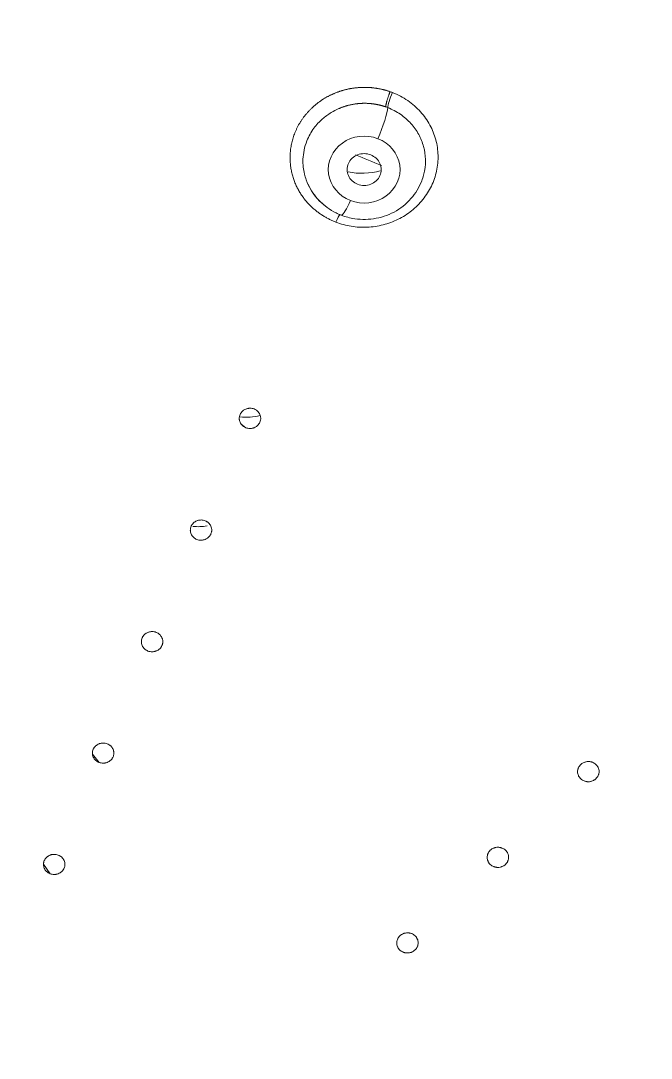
# Model space of a CAD drawing. Extents: x 1168 to 2296, y 0 to 827.
# Drawn here: x 1703.17 to 1717.96, y 549.85 to 574.19 of the extents above; entities that cross this region are included whole.
import ezdxf

# ---------------------------------------------------------------- set-up
doc = ezdxf.new("R2010")
doc.units = 0
doc.header["$LTSCALE"] = 10
doc.header["$MEASUREMENT"] = 0
doc.layers.add('1', color=7, linetype='CONTINUOUS')

msp = doc.modelspace()

# ---------------------------------------------------------------- linework, layer by layer
at = {"layer": '1', "color": 7, "linetype": 'Continuous', "lineweight": 18}
for p, q in [((1708.345, 564.731), (1708.453, 564.645)), ((1704.857, 556.988), (1705.008, 556.793)), ((1703.709, 554.404), (1703.86, 554.182))]:
    msp.add_line(p, q, dxfattribs=at)
for centre, major_axis, ratio, start_param, end_param in [((1696.685, 538.042), (57.67, 0), 0.93358, 5.498085, 8.635877), ((1696.685, 538.026), (57.518, 0), 0.93358, 5.498085, 10.209879), ((1711.893, 572.412), (-0.108, -0.28), 0.137141, 4.413566, 5.924995), ((1711.227, 570.913), (1.44, 0), 0.93358, 1.178097, 1.2113), ((1696.685, 540.449), (-35.776, 0), 0.93358, 4.281446, 4.299968), ((1710.566, 569.371), (0.108, 0.28), 0.137141, 0.262168, 1.268308)]:
    msp.add_ellipse(centre, major_axis=major_axis, ratio=ratio, start_param=start_param, end_param=end_param, dxfattribs=at)
at = {"layer": '1', "color": 7, "linetype": 'Continuous', "lineweight": 13}
for centre, major_axis, ratio, start_param, end_param in [((1696.685, 537.844), (57.048, 0), 0.93358, 5.498085, 10.209879), ((1696.685, 537.824), (56.129, 0), 0.93358, 5.397226, 10.310738), ((1696.685, 537.907), (55.427, 0), 0.93358, 5.397283, 10.31068), ((1696.685, 538.436), (-51, 0), 0.93358, 1.799723, 4.712389), ((1711.549, 571.641), (0.216, 0.56), 0.137141, 4.371583, 5.924959), ((1711.227, 570.701), (0.841, 0), 0.93358, 1.178097, 4.31969), ((1711.227, 570.701), (0.841, 0), 0.93358, 4.31969, 7.461283), ((1710.905, 570.191), (-0.216, -0.56), 0.137141, 0.104753, 1.22999)]:
    msp.add_ellipse(centre, major_axis=major_axis, ratio=ratio, start_param=start_param, end_param=end_param, dxfattribs=at)
at = {"layer": '1', "color": 7, "linetype": 'Continuous', "lineweight": 18}
for points, knots in [([(1755.422, 553.477), (1755.408, 553.561), (1755.286, 554.253), (1755.003, 555.709), (1754.47, 557.983), (1753.715, 560.637), (1752.727, 563.495), (1751.531, 566.391), (1749.707, 570.162), (1747.007, 574.69), (1743.786, 578.911), (1740.919, 582.068), (1738.642, 584.309), (1736.346, 586.331), (1734.178, 588.053), (1732.285, 589.427), (1730.721, 590.48), (1729.512, 591.245), (1728.564, 591.818), (1727.641, 592.357), (1726.496, 592.997), (1724.99, 593.791), (1722.671, 594.922), (1719.494, 596.282), (1715.415, 597.715), (1710.884, 598.946), (1705.91, 599.889), (1701.243, 600.381), (1697.006, 600.525), (1693.293, 600.438), (1689.526, 600.124), (1685.521, 599.546), (1681.536, 598.703), (1677.757, 597.633), (1674.712, 596.575), (1672.323, 595.618), (1670.513, 594.818), (1669.043, 594.117), (1667.739, 593.457), (1666.431, 592.755), (1664.964, 591.92), (1663.151, 590.814), (1660.916, 589.325), (1658.264, 587.355), (1655.341, 584.896), (1652.23, 581.883), (1649.121, 578.343), (1646.258, 574.444), (1643.809, 570.417), (1641.818, 566.422), (1640.247, 562.506), (1639.056, 558.71), (1638.29, 555.519), (1637.965, 553.593), (1637.864, 552.894)], [0, 0, 0, 0, 0.001588, 0.013126, 0.027789, 0.04558, 0.065218, 0.084873, 0.104532, 0.143846, 0.183174, 0.202849, 0.222528, 0.241892, 0.258858, 0.273049, 0.284465, 0.293107, 0.298976, 0.304539, 0.312444, 0.322691, 0.335281, 0.358941, 0.384767, 0.412706, 0.442761, 0.474929, 0.496111, 0.51812, 0.540956, 0.563325, 0.590147, 0.613541, 0.633505, 0.647888, 0.659751, 0.669092, 0.677224, 0.686109, 0.695892, 0.707751, 0.724579, 0.744632, 0.76791, 0.794412, 0.824139, 0.854874, 0.884154, 0.911977, 0.938344, 0.963257, 0.986713, 1, 1, 1, 1]), ([(1637.796, 552.575), (1638.053, 554.279), (1638.756, 557.76), (1640.08, 562.037), (1641.095, 564.594), (1641.816, 566.282), (1642.199, 567.117), (1644.224, 571.249), (1646.684, 575.194), (1649.629, 578.813), (1650.844, 580.232), (1651.471, 580.928), (1653.404, 582.971), (1656.126, 585.576), (1659.852, 588.507), (1662.218, 590.106), (1663.822, 591.135), (1664.638, 591.63), (1668.781, 594.015), (1673.175, 596.018), (1677.777, 597.499), (1679.632, 598.049), (1680.567, 598.302), (1683.39, 598.998), (1687.204, 599.752), (1692.046, 600.255), (1694.965, 600.357), (1696.911, 600.38), (1697.885, 600.369), (1702.748, 600.202), (1707.594, 599.588), (1712.301, 598.432), (1714.171, 597.926), (1715.099, 597.652), (1717.86, 596.765), (1721.479, 595.414), (1725.805, 593.32), (1728.292, 591.89), (1729.924, 590.9), (1730.726, 590.386), (1734.67, 587.724), (1738.333, 584.7), (1741.559, 581.296), (1742.812, 579.906), (1743.421, 579.196), (1745.188, 577.026), (1747.393, 574.025), (1749.743, 570.04), (1750.96, 567.561), (1751.726, 565.891), (1752.088, 565.047), (1753.782, 560.788), (1754.879, 556.898), (1755.518, 552.941), (1755.573, 552.576)], [0, 0, 0, 0, 0.032488, 0.066794, 0.083947, 0.083947, 0.1011, 0.1011, 0.169711, 0.186864, 0.186864, 0.204017, 0.204017, 0.238323, 0.272629, 0.289782, 0.289782, 0.306935, 0.306935, 0.375547, 0.3927, 0.3927, 0.409853, 0.409853, 0.444159, 0.478464, 0.495617, 0.495617, 0.51277, 0.51277, 0.581382, 0.598535, 0.598535, 0.615688, 0.615688, 0.649994, 0.6843, 0.701453, 0.701453, 0.718606, 0.718606, 0.787218, 0.804371, 0.804371, 0.821524, 0.821524, 0.855829, 0.890135, 0.907288, 0.907288, 0.924441, 0.924441, 0.993053, 1, 1, 1, 1]), ([(1712.65, 570.701), (1712.646, 570.679), (1712.634, 570.612), (1712.616, 570.546), (1712.602, 570.503)], [0, 0, 0, 0, 0.334901, 1, 1, 1, 1]), ([(1709.907, 570.365), (1709.976, 570.215), (1710.152, 569.953), (1710.458, 569.731), (1710.647, 569.648), (1710.689, 569.632)], [0, 0, 0, 0, 0.436099, 0.879853, 1, 1, 1, 1]), ([(1710.689, 569.632), (1710.793, 569.592), (1711.058, 569.522), (1711.516, 569.53), (1711.998, 569.711), (1712.389, 570.048), (1712.544, 570.337), (1712.599, 570.499)], [0, 0, 0, 0, 0.139259, 0.35332, 0.569901, 0.787303, 1, 1, 1, 1]), ([(1708.453, 564.645), (1708.437, 564.651), (1708.423, 564.658), (1708.402, 564.671), (1708.396, 564.676), (1708.383, 564.686), (1708.377, 564.691), (1708.359, 564.707), (1708.349, 564.719), (1708.33, 564.745), (1708.322, 564.759), (1708.31, 564.787), (1708.305, 564.802), (1708.3, 564.825), (1708.299, 564.833), (1708.298, 564.848), (1708.297, 564.864), (1708.297, 564.879), (1708.299, 564.895), (1708.3, 564.903), (1708.305, 564.926), (1708.31, 564.941), (1708.319, 564.962), (1708.322, 564.969), (1708.33, 564.983), (1708.335, 564.99), (1708.348, 565.009), (1708.359, 565.021), (1708.376, 565.038), (1708.383, 565.043), (1708.395, 565.053), (1708.402, 565.058), (1708.422, 565.071), (1708.437, 565.078), (1708.46, 565.087), (1708.468, 565.09), (1708.483, 565.094), (1708.499, 565.098), (1708.515, 565.1), (1708.532, 565.102), (1708.54, 565.102), (1708.565, 565.102), (1708.581, 565.101), (1708.614, 565.095), (1708.63, 565.091), (1708.645, 565.085)], [0, 0, 0, 0, 0.0625, 0.0625, 0.09375, 0.09375, 0.125, 0.125, 0.1875, 0.1875, 0.25, 0.25, 0.3125, 0.3125, 0.34375, 0.34375, 0.375, 0.40625, 0.40625, 0.4375, 0.4375, 0.5, 0.5, 0.53125, 0.53125, 0.5625, 0.5625, 0.625, 0.625, 0.65625, 0.65625, 0.6875, 0.6875, 0.75, 0.75, 0.78125, 0.78125, 0.8125, 0.84375, 0.84375, 0.875, 0.875, 0.9375, 0.9375, 1, 1, 1, 1]), ([(1708.645, 565.085), (1708.66, 565.079), (1708.675, 565.072), (1708.695, 565.059), (1708.702, 565.054), (1708.715, 565.044), (1708.721, 565.039), (1708.738, 565.023), (1708.749, 565.011), (1708.767, 564.985), (1708.775, 564.971), (1708.788, 564.943), (1708.792, 564.928), (1708.797, 564.905), (1708.798, 564.897), (1708.8, 564.882), (1708.801, 564.866), (1708.8, 564.851), (1708.799, 564.835), (1708.797, 564.827), (1708.793, 564.804), (1708.788, 564.79), (1708.779, 564.768), (1708.775, 564.761), (1708.767, 564.747), (1708.763, 564.741), (1708.749, 564.721), (1708.739, 564.709), (1708.721, 564.693), (1708.715, 564.687), (1708.702, 564.677), (1708.696, 564.673), (1708.675, 564.659), (1708.661, 564.652), (1708.638, 564.643), (1708.63, 564.64), (1708.614, 564.636), (1708.598, 564.632), (1708.582, 564.63), (1708.566, 564.628), (1708.557, 564.628), (1708.533, 564.628), (1708.516, 564.629), (1708.484, 564.635), (1708.468, 564.639), (1708.453, 564.645)], [0, 0, 0, 0, 0.0625, 0.0625, 0.09375, 0.09375, 0.125, 0.125, 0.1875, 0.1875, 0.25, 0.25, 0.3125, 0.3125, 0.34375, 0.34375, 0.375, 0.40625, 0.40625, 0.4375, 0.4375, 0.5, 0.5, 0.53125, 0.53125, 0.5625, 0.5625, 0.625, 0.625, 0.65625, 0.65625, 0.6875, 0.6875, 0.75, 0.75, 0.78125, 0.78125, 0.8125, 0.84375, 0.84375, 0.875, 0.875, 0.9375, 0.9375, 1, 1, 1, 1]), ([(1707.304, 562.024), (1707.289, 562.03), (1707.275, 562.038), (1707.254, 562.051), (1707.248, 562.055), (1707.235, 562.065), (1707.229, 562.07), (1707.211, 562.087), (1707.201, 562.099), (1707.182, 562.124), (1707.174, 562.138), (1707.162, 562.166), (1707.157, 562.181), (1707.152, 562.204), (1707.151, 562.212), (1707.15, 562.227), (1707.149, 562.243), (1707.15, 562.258), (1707.151, 562.274), (1707.152, 562.282), (1707.157, 562.305), (1707.162, 562.319), (1707.171, 562.341), (1707.175, 562.348), (1707.182, 562.362), (1707.187, 562.368), (1707.201, 562.388), (1707.211, 562.4), (1707.228, 562.416), (1707.235, 562.421), (1707.247, 562.431), (1707.254, 562.436), (1707.274, 562.449), (1707.289, 562.457), (1707.312, 562.466), (1707.32, 562.468), (1707.335, 562.473), (1707.351, 562.477), (1707.367, 562.479), (1707.384, 562.48), (1707.392, 562.481), (1707.417, 562.481), (1707.433, 562.479), (1707.466, 562.474), (1707.482, 562.469), (1707.497, 562.463)], [0, 0, 0, 0, 0.0625, 0.0625, 0.09375, 0.09375, 0.125, 0.125, 0.1875, 0.1875, 0.25, 0.25, 0.3125, 0.3125, 0.34375, 0.34375, 0.375, 0.40625, 0.40625, 0.4375, 0.4375, 0.5, 0.5, 0.53125, 0.53125, 0.5625, 0.5625, 0.625, 0.625, 0.65625, 0.65625, 0.6875, 0.6875, 0.75, 0.75, 0.78125, 0.78125, 0.8125, 0.84375, 0.84375, 0.875, 0.875, 0.9375, 0.9375, 1, 1, 1, 1]), ([(1707.497, 562.463), (1707.512, 562.457), (1707.527, 562.45), (1707.547, 562.437), (1707.554, 562.433), (1707.566, 562.423), (1707.573, 562.418), (1707.59, 562.401), (1707.6, 562.389), (1707.619, 562.364), (1707.627, 562.35), (1707.639, 562.321), (1707.644, 562.307), (1707.649, 562.284), (1707.65, 562.276), (1707.652, 562.26), (1707.652, 562.245), (1707.652, 562.229), (1707.65, 562.214), (1707.649, 562.206), (1707.644, 562.183), (1707.64, 562.168), (1707.63, 562.147), (1707.627, 562.14), (1707.619, 562.126), (1707.615, 562.119), (1707.601, 562.1), (1707.59, 562.088), (1707.573, 562.072), (1707.567, 562.066), (1707.554, 562.056), (1707.547, 562.052), (1707.527, 562.039), (1707.513, 562.031), (1707.49, 562.022), (1707.482, 562.019), (1707.466, 562.015), (1707.45, 562.011), (1707.434, 562.009), (1707.418, 562.007), (1707.409, 562.007), (1707.384, 562.007), (1707.368, 562.008), (1707.336, 562.014), (1707.32, 562.018), (1707.304, 562.024)], [0, 0, 0, 0, 0.0625, 0.0625, 0.09375, 0.09375, 0.125, 0.125, 0.1875, 0.1875, 0.25, 0.25, 0.3125, 0.3125, 0.34375, 0.34375, 0.375, 0.40625, 0.40625, 0.4375, 0.4375, 0.5, 0.5, 0.53125, 0.53125, 0.5625, 0.5625, 0.625, 0.625, 0.65625, 0.65625, 0.6875, 0.6875, 0.75, 0.75, 0.78125, 0.78125, 0.8125, 0.84375, 0.84375, 0.875, 0.875, 0.9375, 0.9375, 1, 1, 1, 1]), ([(1706.156, 559.407), (1706.141, 559.413), (1706.127, 559.42), (1706.106, 559.433), (1706.1, 559.438), (1706.087, 559.448), (1706.081, 559.453), (1706.063, 559.469), (1706.053, 559.481), (1706.035, 559.507), (1706.027, 559.52), (1706.014, 559.549), (1706.009, 559.564), (1706.005, 559.587), (1706.003, 559.594), (1706.002, 559.61), (1706.001, 559.625), (1706.002, 559.641), (1706.003, 559.656), (1706.004, 559.664), (1706.009, 559.687), (1706.014, 559.702), (1706.023, 559.723), (1706.027, 559.73), (1706.035, 559.744), (1706.039, 559.75), (1706.053, 559.77), (1706.063, 559.782), (1706.081, 559.798), (1706.087, 559.803), (1706.099, 559.813), (1706.106, 559.818), (1706.126, 559.831), (1706.141, 559.838), (1706.164, 559.848), (1706.171, 559.85), (1706.187, 559.855), (1706.203, 559.858), (1706.219, 559.861), (1706.236, 559.862), (1706.244, 559.863), (1706.269, 559.863), (1706.285, 559.861), (1706.317, 559.856), (1706.333, 559.851), (1706.349, 559.845)], [0, 0, 0, 0, 0.0625, 0.0625, 0.09375, 0.09375, 0.125, 0.125, 0.1875, 0.1875, 0.25, 0.25, 0.3125, 0.3125, 0.34375, 0.34375, 0.375, 0.40625, 0.40625, 0.4375, 0.4375, 0.5, 0.5, 0.53125, 0.53125, 0.5625, 0.5625, 0.625, 0.625, 0.65625, 0.65625, 0.6875, 0.6875, 0.75, 0.75, 0.78125, 0.78125, 0.8125, 0.84375, 0.84375, 0.875, 0.875, 0.9375, 0.9375, 1, 1, 1, 1]), ([(1706.349, 559.845), (1706.364, 559.839), (1706.378, 559.832), (1706.399, 559.819), (1706.405, 559.814), (1706.418, 559.805), (1706.424, 559.799), (1706.442, 559.783), (1706.452, 559.771), (1706.471, 559.746), (1706.479, 559.732), (1706.491, 559.703), (1706.496, 559.689), (1706.501, 559.666), (1706.502, 559.658), (1706.503, 559.642), (1706.504, 559.627), (1706.503, 559.612), (1706.502, 559.596), (1706.501, 559.588), (1706.496, 559.565), (1706.491, 559.551), (1706.482, 559.529), (1706.478, 559.522), (1706.471, 559.509), (1706.466, 559.502), (1706.453, 559.483), (1706.442, 559.471), (1706.425, 559.454), (1706.418, 559.449), (1706.406, 559.439), (1706.399, 559.434), (1706.379, 559.421), (1706.364, 559.414), (1706.341, 559.405), (1706.334, 559.402), (1706.318, 559.398), (1706.302, 559.394), (1706.286, 559.392), (1706.269, 559.39), (1706.261, 559.39), (1706.236, 559.389), (1706.22, 559.391), (1706.188, 559.397), (1706.172, 559.401), (1706.156, 559.407)], [0, 0, 0, 0, 0.0625, 0.0625, 0.09375, 0.09375, 0.125, 0.125, 0.1875, 0.1875, 0.25, 0.25, 0.3125, 0.3125, 0.34375, 0.34375, 0.375, 0.40625, 0.40625, 0.4375, 0.4375, 0.5, 0.5, 0.53125, 0.53125, 0.5625, 0.5625, 0.625, 0.625, 0.65625, 0.65625, 0.6875, 0.6875, 0.75, 0.75, 0.78125, 0.78125, 0.8125, 0.84375, 0.84375, 0.875, 0.875, 0.9375, 0.9375, 1, 1, 1, 1]), ([(1705.008, 556.793), (1704.993, 556.799), (1704.979, 556.806), (1704.958, 556.819), (1704.952, 556.824), (1704.939, 556.834), (1704.933, 556.839), (1704.915, 556.855), (1704.905, 556.867), (1704.887, 556.893), (1704.879, 556.906), (1704.866, 556.935), (1704.861, 556.95), (1704.857, 556.972), (1704.855, 556.98), (1704.854, 556.995), (1704.853, 557.011), (1704.854, 557.026), (1704.855, 557.042), (1704.857, 557.049), (1704.861, 557.072), (1704.866, 557.087), (1704.875, 557.108), (1704.879, 557.115), (1704.887, 557.129), (1704.891, 557.136), (1704.905, 557.155), (1704.915, 557.167), (1704.933, 557.184), (1704.939, 557.189), (1704.951, 557.199), (1704.958, 557.203), (1704.978, 557.216), (1704.993, 557.224), (1705.016, 557.233), (1705.023, 557.235), (1705.039, 557.24), (1705.055, 557.244), (1705.071, 557.246), (1705.088, 557.247), (1705.096, 557.248), (1705.121, 557.248), (1705.137, 557.247), (1705.169, 557.241), (1705.185, 557.236), (1705.201, 557.23)], [0, 0, 0, 0, 0.0625, 0.0625, 0.09375, 0.09375, 0.125, 0.125, 0.1875, 0.1875, 0.25, 0.25, 0.3125, 0.3125, 0.34375, 0.34375, 0.375, 0.40625, 0.40625, 0.4375, 0.4375, 0.5, 0.5, 0.53125, 0.53125, 0.5625, 0.5625, 0.625, 0.625, 0.65625, 0.65625, 0.6875, 0.6875, 0.75, 0.75, 0.78125, 0.78125, 0.8125, 0.84375, 0.84375, 0.875, 0.875, 0.9375, 0.9375, 1, 1, 1, 1]), ([(1705.201, 557.23), (1705.216, 557.225), (1705.23, 557.217), (1705.251, 557.204), (1705.257, 557.2), (1705.27, 557.19), (1705.276, 557.185), (1705.294, 557.168), (1705.304, 557.156), (1705.322, 557.131), (1705.33, 557.117), (1705.343, 557.089), (1705.348, 557.074), (1705.352, 557.051), (1705.354, 557.043), (1705.355, 557.028), (1705.356, 557.013), (1705.355, 556.997), (1705.354, 556.982), (1705.352, 556.974), (1705.348, 556.951), (1705.343, 556.936), (1705.334, 556.915), (1705.33, 556.908), (1705.322, 556.894), (1705.318, 556.888), (1705.304, 556.868), (1705.294, 556.856), (1705.276, 556.84), (1705.27, 556.835), (1705.258, 556.825), (1705.251, 556.82), (1705.231, 556.807), (1705.216, 556.8), (1705.193, 556.791), (1705.185, 556.788), (1705.17, 556.784), (1705.154, 556.78), (1705.138, 556.778), (1705.121, 556.776), (1705.113, 556.776), (1705.088, 556.776), (1705.072, 556.777), (1705.04, 556.783), (1705.024, 556.787), (1705.008, 556.793)], [0, 0, 0, 0, 0.0625, 0.0625, 0.09375, 0.09375, 0.125, 0.125, 0.1875, 0.1875, 0.25, 0.25, 0.3125, 0.3125, 0.34375, 0.34375, 0.375, 0.40625, 0.40625, 0.4375, 0.4375, 0.5, 0.5, 0.53125, 0.53125, 0.5625, 0.5625, 0.625, 0.625, 0.65625, 0.65625, 0.6875, 0.6875, 0.75, 0.75, 0.78125, 0.78125, 0.8125, 0.84375, 0.84375, 0.875, 0.875, 0.9375, 0.9375, 1, 1, 1, 1]), ([(1716.307, 556.408), (1716.295, 556.419), (1716.285, 556.431), (1716.272, 556.451), (1716.267, 556.457), (1716.26, 556.471), (1716.256, 556.478), (1716.247, 556.499), (1716.242, 556.514), (1716.235, 556.544), (1716.233, 556.56), (1716.233, 556.591), (1716.235, 556.606), (1716.24, 556.629), (1716.242, 556.637), (1716.247, 556.651), (1716.252, 556.666), (1716.259, 556.68), (1716.267, 556.694), (1716.271, 556.701), (1716.285, 556.72), (1716.295, 556.732), (1716.313, 556.749), (1716.319, 556.754), (1716.331, 556.764), (1716.338, 556.768), (1716.359, 556.781), (1716.373, 556.789), (1716.396, 556.798), (1716.404, 556.801), (1716.42, 556.805), (1716.428, 556.807), (1716.452, 556.812), (1716.468, 556.814), (1716.493, 556.814), (1716.501, 556.814), (1716.518, 556.812), (1716.534, 556.81), (1716.55, 556.806), (1716.565, 556.802), (1716.573, 556.799), (1716.596, 556.79), (1716.611, 556.783), (1716.638, 556.766), (1716.651, 556.757), (1716.663, 556.746)], [0, 0, 0, 0, 0.0625, 0.0625, 0.09375, 0.09375, 0.125, 0.125, 0.1875, 0.1875, 0.25, 0.25, 0.3125, 0.3125, 0.34375, 0.34375, 0.375, 0.40625, 0.40625, 0.4375, 0.4375, 0.5, 0.5, 0.53125, 0.53125, 0.5625, 0.5625, 0.625, 0.625, 0.65625, 0.65625, 0.6875, 0.6875, 0.75, 0.75, 0.78125, 0.78125, 0.8125, 0.84375, 0.84375, 0.875, 0.875, 0.9375, 0.9375, 1, 1, 1, 1]), ([(1716.663, 556.746), (1716.674, 556.735), (1716.685, 556.723), (1716.698, 556.704), (1716.703, 556.697), (1716.71, 556.683), (1716.714, 556.676), (1716.723, 556.655), (1716.728, 556.64), (1716.735, 556.61), (1716.737, 556.594), (1716.737, 556.563), (1716.735, 556.548), (1716.73, 556.525), (1716.728, 556.518), (1716.723, 556.503), (1716.718, 556.488), (1716.711, 556.474), (1716.703, 556.46), (1716.699, 556.454), (1716.685, 556.434), (1716.675, 556.422), (1716.657, 556.406), (1716.651, 556.4), (1716.639, 556.39), (1716.632, 556.386), (1716.611, 556.373), (1716.597, 556.365), (1716.574, 556.356), (1716.566, 556.354), (1716.55, 556.349), (1716.542, 556.347), (1716.518, 556.342), (1716.502, 556.34), (1716.477, 556.34), (1716.469, 556.341), (1716.452, 556.342), (1716.436, 556.344), (1716.42, 556.348), (1716.405, 556.352), (1716.397, 556.355), (1716.374, 556.364), (1716.359, 556.371), (1716.332, 556.388), (1716.319, 556.398), (1716.307, 556.408)], [0, 0, 0, 0, 0.0625, 0.0625, 0.09375, 0.09375, 0.125, 0.125, 0.1875, 0.1875, 0.25, 0.25, 0.3125, 0.3125, 0.34375, 0.34375, 0.375, 0.40625, 0.40625, 0.4375, 0.4375, 0.5, 0.5, 0.53125, 0.53125, 0.5625, 0.5625, 0.625, 0.625, 0.65625, 0.65625, 0.6875, 0.6875, 0.75, 0.75, 0.78125, 0.78125, 0.8125, 0.84375, 0.84375, 0.875, 0.875, 0.9375, 0.9375, 1, 1, 1, 1]), ([(1714.186, 554.398), (1714.174, 554.409), (1714.164, 554.421), (1714.15, 554.44), (1714.146, 554.447), (1714.138, 554.46), (1714.135, 554.468), (1714.125, 554.489), (1714.12, 554.504), (1714.114, 554.534), (1714.112, 554.549), (1714.112, 554.58), (1714.114, 554.596), (1714.119, 554.618), (1714.121, 554.626), (1714.126, 554.641), (1714.131, 554.655), (1714.138, 554.669), (1714.146, 554.683), (1714.15, 554.69), (1714.164, 554.709), (1714.174, 554.721), (1714.191, 554.738), (1714.197, 554.743), (1714.21, 554.753), (1714.217, 554.758), (1714.237, 554.771), (1714.252, 554.778), (1714.275, 554.787), (1714.283, 554.79), (1714.298, 554.794), (1714.306, 554.796), (1714.33, 554.801), (1714.347, 554.803), (1714.371, 554.803), (1714.38, 554.803), (1714.396, 554.801), (1714.412, 554.799), (1714.428, 554.795), (1714.444, 554.791), (1714.452, 554.788), (1714.475, 554.779), (1714.489, 554.772), (1714.517, 554.755), (1714.529, 554.746), (1714.541, 554.735)], [0, 0, 0, 0, 0.0625, 0.0625, 0.09375, 0.09375, 0.125, 0.125, 0.1875, 0.1875, 0.25, 0.25, 0.3125, 0.3125, 0.34375, 0.34375, 0.375, 0.40625, 0.40625, 0.4375, 0.4375, 0.5, 0.5, 0.53125, 0.53125, 0.5625, 0.5625, 0.625, 0.625, 0.65625, 0.65625, 0.6875, 0.6875, 0.75, 0.75, 0.78125, 0.78125, 0.8125, 0.84375, 0.84375, 0.875, 0.875, 0.9375, 0.9375, 1, 1, 1, 1]), ([(1714.541, 554.735), (1714.553, 554.724), (1714.563, 554.712), (1714.577, 554.693), (1714.581, 554.686), (1714.589, 554.672), (1714.592, 554.665), (1714.602, 554.644), (1714.607, 554.629), (1714.613, 554.599), (1714.615, 554.583), (1714.615, 554.553), (1714.613, 554.537), (1714.608, 554.515), (1714.606, 554.507), (1714.602, 554.492), (1714.596, 554.478), (1714.589, 554.464), (1714.581, 554.45), (1714.577, 554.443), (1714.563, 554.424), (1714.553, 554.412), (1714.536, 554.395), (1714.53, 554.39), (1714.517, 554.38), (1714.51, 554.375), (1714.49, 554.362), (1714.475, 554.355), (1714.452, 554.346), (1714.445, 554.343), (1714.429, 554.339), (1714.421, 554.337), (1714.397, 554.332), (1714.38, 554.33), (1714.356, 554.33), (1714.347, 554.33), (1714.331, 554.332), (1714.315, 554.334), (1714.299, 554.338), (1714.283, 554.342), (1714.275, 554.345), (1714.252, 554.354), (1714.238, 554.361), (1714.211, 554.377), (1714.198, 554.387), (1714.186, 554.398)], [0, 0, 0, 0, 0.0625, 0.0625, 0.09375, 0.09375, 0.125, 0.125, 0.1875, 0.1875, 0.25, 0.25, 0.3125, 0.3125, 0.34375, 0.34375, 0.375, 0.40625, 0.40625, 0.4375, 0.4375, 0.5, 0.5, 0.53125, 0.53125, 0.5625, 0.5625, 0.625, 0.625, 0.65625, 0.65625, 0.6875, 0.6875, 0.75, 0.75, 0.78125, 0.78125, 0.8125, 0.84375, 0.84375, 0.875, 0.875, 0.9375, 0.9375, 1, 1, 1, 1]), ([(1703.86, 554.182), (1703.845, 554.188), (1703.831, 554.196), (1703.81, 554.209), (1703.804, 554.213), (1703.791, 554.223), (1703.785, 554.228), (1703.767, 554.245), (1703.757, 554.256), (1703.739, 554.282), (1703.731, 554.296), (1703.718, 554.324), (1703.713, 554.339), (1703.709, 554.362), (1703.708, 554.369), (1703.706, 554.385), (1703.705, 554.4), (1703.706, 554.415), (1703.707, 554.431), (1703.709, 554.438), (1703.713, 554.461), (1703.718, 554.476), (1703.727, 554.497), (1703.731, 554.504), (1703.739, 554.518), (1703.743, 554.525), (1703.757, 554.544), (1703.767, 554.556), (1703.785, 554.572), (1703.791, 554.578), (1703.803, 554.588), (1703.81, 554.592), (1703.83, 554.605), (1703.845, 554.612), (1703.868, 554.622), (1703.875, 554.624), (1703.891, 554.629), (1703.907, 554.632), (1703.923, 554.635), (1703.94, 554.636), (1703.948, 554.637), (1703.973, 554.637), (1703.989, 554.635), (1704.021, 554.629), (1704.037, 554.625), (1704.052, 554.619)], [0, 0, 0, 0, 0.0625, 0.0625, 0.09375, 0.09375, 0.125, 0.125, 0.1875, 0.1875, 0.25, 0.25, 0.3125, 0.3125, 0.34375, 0.34375, 0.375, 0.40625, 0.40625, 0.4375, 0.4375, 0.5, 0.5, 0.53125, 0.53125, 0.5625, 0.5625, 0.625, 0.625, 0.65625, 0.65625, 0.6875, 0.6875, 0.75, 0.75, 0.78125, 0.78125, 0.8125, 0.84375, 0.84375, 0.875, 0.875, 0.9375, 0.9375, 1, 1, 1, 1]), ([(1704.052, 554.619), (1704.068, 554.613), (1704.082, 554.606), (1704.102, 554.593), (1704.109, 554.588), (1704.122, 554.579), (1704.128, 554.573), (1704.145, 554.557), (1704.156, 554.545), (1704.174, 554.52), (1704.182, 554.506), (1704.195, 554.478), (1704.199, 554.463), (1704.204, 554.44), (1704.205, 554.432), (1704.207, 554.417), (1704.208, 554.402), (1704.207, 554.386), (1704.205, 554.371), (1704.204, 554.363), (1704.199, 554.34), (1704.195, 554.325), (1704.185, 554.304), (1704.182, 554.297), (1704.174, 554.284), (1704.17, 554.277), (1704.156, 554.258), (1704.146, 554.246), (1704.128, 554.229), (1704.122, 554.224), (1704.109, 554.214), (1704.103, 554.209), (1704.082, 554.196), (1704.068, 554.189), (1704.045, 554.18), (1704.037, 554.177), (1704.022, 554.173), (1704.006, 554.169), (1703.989, 554.167), (1703.973, 554.165), (1703.965, 554.165), (1703.94, 554.165), (1703.924, 554.166), (1703.892, 554.172), (1703.876, 554.177), (1703.86, 554.182)], [0, 0, 0, 0, 0.0625, 0.0625, 0.09375, 0.09375, 0.125, 0.125, 0.1875, 0.1875, 0.25, 0.25, 0.3125, 0.3125, 0.34375, 0.34375, 0.375, 0.40625, 0.40625, 0.4375, 0.4375, 0.5, 0.5, 0.53125, 0.53125, 0.5625, 0.5625, 0.625, 0.625, 0.65625, 0.65625, 0.6875, 0.6875, 0.75, 0.75, 0.78125, 0.78125, 0.8125, 0.84375, 0.84375, 0.875, 0.875, 0.9375, 0.9375, 1, 1, 1, 1]), ([(1712.065, 552.391), (1712.053, 552.402), (1712.043, 552.414), (1712.029, 552.433), (1712.025, 552.44), (1712.017, 552.454), (1712.013, 552.461), (1712.004, 552.482), (1711.999, 552.497), (1711.993, 552.527), (1711.991, 552.542), (1711.991, 552.573), (1711.993, 552.589), (1711.997, 552.611), (1712, 552.619), (1712.004, 552.634), (1712.01, 552.648), (1712.017, 552.662), (1712.025, 552.676), (1712.029, 552.683), (1712.042, 552.702), (1712.053, 552.714), (1712.07, 552.73), (1712.076, 552.736), (1712.089, 552.746), (1712.096, 552.75), (1712.116, 552.763), (1712.131, 552.77), (1712.153, 552.779), (1712.161, 552.782), (1712.177, 552.787), (1712.185, 552.789), (1712.209, 552.793), (1712.225, 552.795), (1712.25, 552.795), (1712.258, 552.795), (1712.275, 552.794), (1712.291, 552.791), (1712.307, 552.788), (1712.323, 552.783), (1712.33, 552.781), (1712.353, 552.772), (1712.368, 552.765), (1712.395, 552.748), (1712.408, 552.738), (1712.42, 552.727)], [0, 0, 0, 0, 0.0625, 0.0625, 0.09375, 0.09375, 0.125, 0.125, 0.1875, 0.1875, 0.25, 0.25, 0.3125, 0.3125, 0.34375, 0.34375, 0.375, 0.40625, 0.40625, 0.4375, 0.4375, 0.5, 0.5, 0.53125, 0.53125, 0.5625, 0.5625, 0.625, 0.625, 0.65625, 0.65625, 0.6875, 0.6875, 0.75, 0.75, 0.78125, 0.78125, 0.8125, 0.84375, 0.84375, 0.875, 0.875, 0.9375, 0.9375, 1, 1, 1, 1]), ([(1712.42, 552.727), (1712.431, 552.716), (1712.442, 552.704), (1712.455, 552.685), (1712.46, 552.679), (1712.467, 552.665), (1712.471, 552.658), (1712.48, 552.636), (1712.485, 552.622), (1712.492, 552.592), (1712.493, 552.576), (1712.493, 552.545), (1712.492, 552.53), (1712.487, 552.507), (1712.485, 552.5), (1712.48, 552.485), (1712.474, 552.47), (1712.467, 552.456), (1712.46, 552.443), (1712.456, 552.436), (1712.442, 552.416), (1712.432, 552.404), (1712.414, 552.388), (1712.408, 552.383), (1712.395, 552.373), (1712.389, 552.368), (1712.368, 552.355), (1712.354, 552.348), (1712.331, 552.339), (1712.323, 552.336), (1712.307, 552.332), (1712.299, 552.33), (1712.275, 552.325), (1712.259, 552.323), (1712.234, 552.323), (1712.226, 552.324), (1712.21, 552.325), (1712.193, 552.327), (1712.178, 552.331), (1712.162, 552.335), (1712.154, 552.338), (1712.131, 552.347), (1712.117, 552.354), (1712.089, 552.371), (1712.076, 552.38), (1712.065, 552.391)], [0, 0, 0, 0, 0.0625, 0.0625, 0.09375, 0.09375, 0.125, 0.125, 0.1875, 0.1875, 0.25, 0.25, 0.3125, 0.3125, 0.34375, 0.34375, 0.375, 0.40625, 0.40625, 0.4375, 0.4375, 0.5, 0.5, 0.53125, 0.53125, 0.5625, 0.5625, 0.625, 0.625, 0.65625, 0.65625, 0.6875, 0.6875, 0.75, 0.75, 0.78125, 0.78125, 0.8125, 0.84375, 0.84375, 0.875, 0.875, 0.9375, 0.9375, 1, 1, 1, 1])]:
    msp.add_open_spline(points, degree=3, knots=knots, dxfattribs=at)
at = {"layer": '1', "color": 7, "linetype": 'Continuous', "lineweight": 13}
for points, knots in [([(1756.322, 547.55), (1755.574, 551.917), (1752.651, 561.561), (1744.019, 574.98), (1730.699, 586.235), (1714.456, 593.4), (1696.685, 595.859), (1678.914, 593.4), (1662.67, 586.235), (1649.351, 574.98), (1640.537, 561.28), (1637.608, 551.286), (1636.891, 546.585)], [0, 0, 0, 0, 0.082805, 0.186343, 0.289882, 0.39342, 0.496959, 0.600497, 0.704035, 0.807574, 0.911112, 1, 1, 1, 1]), ([(1739.245, 498.734), (1739.257, 498.745), (1739.297, 498.783), (1739.382, 498.862), (1739.514, 498.988), (1739.695, 499.16), (1739.923, 499.379), (1740.198, 499.646), (1740.517, 499.962), (1740.882, 500.327), (1741.289, 500.744), (1741.738, 501.212), (1742.226, 501.734), (1742.752, 502.311), (1743.313, 502.945), (1743.907, 503.637), (1744.531, 504.389), (1745.182, 505.203), (1745.856, 506.081), (1746.552, 507.024), (1747.264, 508.035), (1747.988, 509.115), (1748.721, 510.266), (1749.458, 511.489), (1750.192, 512.787), (1750.92, 514.161), (1751.635, 515.611), (1752.333, 517.14), (1753.005, 518.748), (1753.647, 520.436), (1754.251, 522.204), (1754.81, 524.051), (1755.317, 525.979), (1755.762, 527.985), (1756.139, 530.07), (1756.438, 532.23), (1756.653, 534.464), (1756.773, 536.769), (1756.792, 539.142), (1756.7, 541.577), (1756.487, 544.071), (1756.145, 546.617), (1755.665, 549.209), (1755.039, 551.84), (1754.259, 554.502), (1753.317, 557.187), (1752.329, 559.582), (1751.345, 561.687), (1750.412, 563.504), (1749.396, 565.312), (1748.295, 567.108), (1747.108, 568.889), (1745.834, 570.65), (1744.471, 572.386), (1743.019, 574.093), (1741.477, 575.767), (1739.845, 577.402), (1738.124, 578.995), (1736.312, 580.54), (1734.412, 582.032), (1732.424, 583.467), (1730.349, 584.838), (1728.188, 586.14), (1725.944, 587.367), (1723.618, 588.515), (1721.214, 589.579), (1718.734, 590.553), (1716.183, 591.432), (1713.563, 592.209), (1710.879, 592.88), (1708.135, 593.439), (1705.337, 593.882), (1702.49, 594.205), (1699.601, 594.402), (1696.187, 594.48), (1692.263, 594.344), (1687.865, 593.889), (1683.515, 593.134), (1679.236, 592.083), (1675.051, 590.739), (1670.984, 589.112), (1667.055, 587.211), (1663.287, 585.046), (1659.7, 582.627), (1656.313, 579.968), (1653.144, 577.085), (1650.21, 573.992), (1647.53, 570.706), (1645.115, 567.244), (1642.978, 563.627), (1640.926, 559.456), (1639.1, 554.7), (1637.661, 549.356), (1636.788, 543.905), (1636.494, 538.401), (1636.777, 532.897), (1637.593, 527.71), (1638.786, 523.105), (1640.114, 519.299), (1641.425, 516.23), (1642.593, 513.864), (1643.791, 511.674), (1645.041, 509.612), (1646.37, 507.638), (1647.455, 506.153), (1648.304, 505.056), (1649.01, 504.181), (1649.684, 503.377), (1650.388, 502.568), (1651.001, 501.891), (1651.501, 501.353), (1651.871, 500.963), (1652.223, 500.599), (1652.555, 500.26), (1652.868, 499.947), (1653.16, 499.658), (1653.432, 499.393), (1653.682, 499.152), (1653.91, 498.935), (1654.056, 498.798), (1654.124, 498.733)], [0, 0, 0, 0, 0.000179, 0.000603, 0.00127, 0.002183, 0.00334, 0.004741, 0.006386, 0.008277, 0.010411, 0.01279, 0.015413, 0.018281, 0.021393, 0.02475, 0.028351, 0.032196, 0.036286, 0.04062, 0.045199, 0.050022, 0.055089, 0.060401, 0.065958, 0.071758, 0.077804, 0.084093, 0.090627, 0.097406, 0.104428, 0.111695, 0.119206, 0.126961, 0.134961, 0.143206, 0.151695, 0.160428, 0.169406, 0.178628, 0.188094, 0.197805, 0.20776, 0.21796, 0.228404, 0.239092, 0.250024, 0.257544, 0.265167, 0.272896, 0.280729, 0.288666, 0.296708, 0.304854, 0.313104, 0.321459, 0.329918, 0.338482, 0.34715, 0.355923, 0.3648, 0.373782, 0.382867, 0.392057, 0.401352, 0.410752, 0.420256, 0.429863, 0.439576, 0.449392, 0.459314, 0.46934, 0.47947, 0.489704, 0.500043, 0.515667, 0.531291, 0.546915, 0.562538, 0.578162, 0.593786, 0.60941, 0.625034, 0.640657, 0.656282, 0.671906, 0.68753, 0.703153, 0.718778, 0.734402, 0.750026, 0.770854, 0.791682, 0.81251, 0.833338, 0.854167, 0.874994, 0.892773, 0.907913, 0.920413, 0.930274, 0.937493, 0.948337, 0.95716, 0.963963, 0.968745, 0.972532, 0.976398, 0.980345, 0.984372, 0.986462, 0.988435, 0.990291, 0.99203, 0.993651, 0.995155, 0.996542, 0.997812, 0.998965, 1, 1, 1, 1]), ([(1654.672, 498.916), (1654.657, 498.93), (1654.611, 498.974), (1654.455, 499.122), (1654.346, 499.225), (1654.067, 499.494), (1653.896, 499.659), (1653.497, 500.053), (1653.268, 500.281), (1652.754, 500.804), (1652.469, 501.098), (1651.848, 501.755), (1651.512, 502.119), (1650.794, 502.919), (1650.412, 503.355), (1649.61, 504.307), (1649.189, 504.822), (1648.317, 505.934), (1647.867, 506.532), (1646.944, 507.816), (1646.473, 508.502), (1645.519, 509.966), (1645.038, 510.744), (1644.077, 512.397), (1643.597, 513.271), (1642.655, 515.121), (1642.191, 516.095), (1641.296, 518.147), (1640.865, 519.224), (1640.05, 521.482), (1639.667, 522.662), (1638.97, 525.127), (1638.655, 526.412), (1638.115, 529.081), (1637.89, 530.467), (1637.549, 533.333), (1637.434, 534.815), (1637.334, 537.865), (1637.351, 539.434), (1637.538, 542.649), (1637.71, 544.294), (1638.231, 547.645), (1638.58, 549.351), (1639.478, 552.805), (1640.026, 554.552), (1641.341, 558.065), (1642.108, 559.83), (1643.881, 563.348), (1644.886, 565.102), (1647.146, 568.566), (1648.401, 570.276), (1651.171, 573.615), (1652.687, 575.243), (1655.98, 578.377), (1657.759, 579.883), (1660.619, 582.016), (1661.605, 582.706), (1663.64, 584.039), (1664.689, 584.681), (1667.93, 586.527), (1670.213, 587.65), (1675.002, 589.636), (1677.509, 590.498), (1682.712, 591.911), (1685.41, 592.462), (1689.566, 593.024), (1690.969, 593.168), (1693.096, 593.312), (1693.809, 593.349), (1694.884, 593.386), (1695.422, 593.399), (1696.052, 593.408), (1696.367, 593.41), (1696.525, 593.41), (1696.604, 593.41), (1696.644, 593.41), (1696.664, 593.41), (1696.673, 593.41), (1696.678, 593.41), (1696.681, 593.41), (1696.682, 593.41), (1696.683, 593.41), (1696.683, 593.41), (1702.504, 593.411), (1714.146, 591.801), (1730.106, 584.758), (1738.831, 577.384), (1746.222, 568.986), (1749.25, 564.276), (1753.713, 554.238), (1755.147, 548.91), (1756.299, 538.095), (1756.017, 532.607), (1753.758, 521.946), (1751.781, 516.773), (1747.677, 509.577), (1745.34, 506.121), (1742.614, 502.935), (1740.714, 500.877), (1739.722, 499.881), (1738.698, 498.916)], [0, 0, 0, 0, 0.015625, 0.015625, 0.03125, 0.03125, 0.046875, 0.046875, 0.0625, 0.0625, 0.078125, 0.078125, 0.09375, 0.09375, 0.109375, 0.109375, 0.125, 0.125, 0.140625, 0.140625, 0.15625, 0.15625, 0.171875, 0.171875, 0.1875, 0.1875, 0.203125, 0.203125, 0.21875, 0.21875, 0.234375, 0.234375, 0.25, 0.25, 0.265625, 0.265625, 0.28125, 0.28125, 0.296875, 0.296875, 0.3125, 0.3125, 0.328125, 0.328125, 0.34375, 0.34375, 0.359375, 0.359375, 0.375, 0.375, 0.390625, 0.390625, 0.40625, 0.40625, 0.421875, 0.421875, 0.429687, 0.429687, 0.4375, 0.4375, 0.453125, 0.453125, 0.46875, 0.46875, 0.484375, 0.484375, 0.492187, 0.492187, 0.496094, 0.496094, 0.498047, 0.499023, 0.499512, 0.499756, 0.499878, 0.499939, 0.499969, 0.499985, 0.499992, 0.499996, 0.499998, 0.499998, 0.5, 0.5, 0.5625, 0.625, 0.6875, 0.6875, 0.75, 0.75, 0.8125, 0.8125, 0.875, 0.875, 0.9375, 0.9375, 0.96875, 0.984375, 0.984375, 1, 1, 1, 1]), ([(1735.882, 497.286), (1735.919, 497.319), (1735.993, 497.383), (1736.104, 497.481), (1736.213, 497.578), (1736.323, 497.674), (1736.431, 497.771), (1736.539, 497.867), (1736.646, 497.963), (1736.753, 498.058), (1736.859, 498.154), (1736.964, 498.249), (1737.068, 498.344), (1737.172, 498.438), (1737.276, 498.533), (1737.378, 498.627), (1737.48, 498.721), (1737.581, 498.814), (1737.682, 498.907), (1737.782, 499), (1737.881, 499.093), (1737.98, 499.186), (1738.078, 499.278), (1738.175, 499.37), (1738.272, 499.462), (1738.368, 499.553), (1738.464, 499.644), (1738.558, 499.735), (1738.652, 499.826), (1738.746, 499.916), (1738.839, 500.006), (1738.931, 500.096), (1739.252, 500.41), (1739.792, 500.949), (1740.535, 501.718), (1741.251, 502.486), (1741.872, 503.178), (1742.405, 503.793), (1742.86, 504.331), (1743.307, 504.874), (1743.747, 505.422), (1744.179, 505.975), (1744.604, 506.533), (1745.021, 507.096), (1745.43, 507.663), (1745.831, 508.236), (1746.225, 508.814), (1746.612, 509.396), (1747.244, 510.377), (1748.092, 511.769), (1749.107, 513.594), (1750.046, 515.45), (1751.009, 517.553), (1751.959, 519.908), (1752.855, 522.517), (1753.509, 524.81), (1753.979, 526.771), (1754.312, 528.39), (1754.591, 530.013), (1754.817, 531.637), (1755.03, 533.639), (1755.181, 536.015), (1755.207, 538.755), (1755.103, 541.126), (1754.928, 543.128), (1754.731, 544.769), (1754.482, 546.395), (1754.182, 548.008), (1753.751, 549.978), (1753.141, 552.288), (1752.296, 554.913), (1751.394, 557.277), (1750.475, 559.391), (1749.567, 561.269), (1748.59, 563.104), (1747.419, 565.11), (1746.029, 567.263), (1744.389, 569.536), (1742.778, 571.544), (1741.229, 573.308), (1739.768, 574.848), (1738.25, 576.332), (1736.495, 577.923), (1734.484, 579.594), (1732.196, 581.31), (1729.821, 582.916), (1727.363, 584.41), (1724.825, 585.787), (1722.652, 586.833), (1720.881, 587.61), (1719.538, 588.161), (1717.954, 588.767), (1716.121, 589.407), (1714.032, 590.053), (1711.918, 590.625), (1710.138, 591.039), (1708.705, 591.333), (1707.626, 591.534), (1706.543, 591.716), (1705.456, 591.88), (1704.366, 592.024), (1703.274, 592.15), (1702.179, 592.256), (1701.367, 592.32), (1700.838, 592.356), (1700.594, 592.372), (1700.35, 592.387), (1700.105, 592.401), (1699.861, 592.414), (1699.617, 592.426), (1699.373, 592.437), (1699.128, 592.447), (1698.884, 592.456), (1698.64, 592.464), (1698.395, 592.471), (1698.151, 592.477), (1697.907, 592.483), (1697.662, 592.487), (1697.418, 592.49), (1697.174, 592.493), (1696.929, 592.494), (1696.766, 592.494), (1696.685, 592.494)], [0, 0, 0, 0, 0.001083, 0.002161, 0.003234, 0.004303, 0.005367, 0.006426, 0.00748, 0.008529, 0.009574, 0.010614, 0.011649, 0.01268, 0.013706, 0.014727, 0.015743, 0.016755, 0.017761, 0.018764, 0.019761, 0.020754, 0.021742, 0.022725, 0.023704, 0.024678, 0.025647, 0.026612, 0.027572, 0.028527, 0.029477, 0.030423, 0.031365, 0.039376, 0.047252, 0.054996, 0.06261, 0.067826, 0.073038, 0.078247, 0.083453, 0.088658, 0.093862, 0.099065, 0.104269, 0.109474, 0.11468, 0.11989, 0.125102, 0.140784, 0.156415, 0.172013, 0.187599, 0.208569, 0.229381, 0.250087, 0.262676, 0.275208, 0.287695, 0.300148, 0.312578, 0.333586, 0.354399, 0.37507, 0.387684, 0.400229, 0.412716, 0.425158, 0.437564, 0.458587, 0.4794, 0.500054, 0.515804, 0.531455, 0.547029, 0.562548, 0.583545, 0.604358, 0.62504, 0.640746, 0.65638, 0.671967, 0.687533, 0.708465, 0.729274, 0.750024, 0.770891, 0.791699, 0.812515, 0.822941, 0.833354, 0.843763, 0.859399, 0.875008, 0.890624, 0.906254, 0.914066, 0.921875, 0.929686, 0.937503, 0.945319, 0.95313, 0.960939, 0.968752, 0.970491, 0.972229, 0.973967, 0.975704, 0.977441, 0.979178, 0.980914, 0.982649, 0.984385, 0.98612, 0.987855, 0.98959, 0.991325, 0.99306, 0.994794, 0.99653, 0.998265, 1, 1, 1, 1]), ([(1696.685, 592.201), (1696.726, 592.201), (1696.807, 592.201), (1696.93, 592.201), (1697.052, 592.2), (1697.175, 592.199), (1697.297, 592.198), (1697.42, 592.197), (1697.542, 592.195), (1697.664, 592.193), (1697.787, 592.191), (1697.909, 592.189), (1698.032, 592.187), (1698.154, 592.184), (1698.276, 592.181), (1698.399, 592.178), (1698.521, 592.174), (1698.643, 592.17), (1698.766, 592.166), (1698.888, 592.162), (1699.01, 592.158), (1699.132, 592.153), (1699.255, 592.148), (1699.377, 592.143), (1699.499, 592.138), (1699.621, 592.132), (1699.744, 592.126), (1699.866, 592.12), (1699.988, 592.113), (1700.11, 592.107), (1700.233, 592.1), (1700.355, 592.093), (1700.477, 592.086), (1700.599, 592.078), (1700.721, 592.07), (1700.844, 592.062), (1701.281, 592.032), (1702.034, 591.974), (1703.099, 591.873), (1704.163, 591.754), (1705.578, 591.57), (1707.339, 591.296), (1709.437, 590.894), (1711.518, 590.42), (1713.809, 589.813), (1716.296, 589.047), (1718.962, 588.087), (1721.573, 587.006), (1724.125, 585.808), (1726.611, 584.494), (1729.024, 583.067), (1731.36, 581.532), (1733.613, 579.892), (1735.775, 578.15), (1737.845, 576.312), (1739.816, 574.381), (1741.681, 572.362), (1743.439, 570.261), (1745.086, 568.08), (1746.614, 565.828), (1748.023, 563.508), (1749.309, 561.126), (1750.468, 558.688), (1751.497, 556.2), (1752.395, 553.667), (1753.158, 551.097), (1753.785, 548.494), (1754.275, 545.866), (1754.626, 543.218), (1754.837, 540.558), (1754.909, 537.891), (1754.84, 535.223), (1754.631, 532.562), (1754.283, 529.914), (1753.835, 527.503), (1753.329, 525.33), (1752.798, 523.397), (1752.188, 521.475), (1751.503, 519.577), (1750.745, 517.705), (1749.915, 515.865), (1749.01, 514.048), (1748.035, 512.265), (1746.99, 510.517), (1745.88, 508.81), (1744.7, 507.137), (1743.821, 505.987), (1743.296, 505.328), (1743.149, 505.146), (1743.001, 504.964), (1742.853, 504.782), (1742.704, 504.602), (1742.554, 504.422), (1742.403, 504.242), (1742.251, 504.063), (1742.099, 503.885), (1741.945, 503.707), (1741.791, 503.53), (1741.636, 503.353), (1741.481, 503.177), (1741.324, 503.002), (1741.167, 502.827), (1741.009, 502.653), (1740.85, 502.479), (1740.69, 502.306), (1740.53, 502.134), (1740.368, 501.962), (1740.206, 501.791), (1740.043, 501.62), (1739.879, 501.45), (1739.715, 501.281), (1739.549, 501.112), (1739.383, 500.944), (1739.216, 500.776), (1739.048, 500.609), (1738.88, 500.443), (1738.71, 500.277), (1738.54, 500.112), (1738.369, 499.947), (1738.197, 499.783), (1738.025, 499.62), (1737.909, 499.512), (1737.851, 499.457)], [0, 0, 0, 0, 0.000893, 0.001787, 0.00268, 0.003573, 0.004466, 0.005359, 0.006252, 0.007145, 0.008038, 0.008931, 0.009824, 0.010716, 0.011609, 0.012502, 0.013394, 0.014287, 0.015179, 0.016072, 0.016965, 0.017857, 0.01875, 0.019643, 0.020535, 0.021428, 0.022321, 0.023214, 0.024106, 0.024999, 0.025892, 0.026785, 0.027679, 0.028572, 0.029465, 0.030359, 0.031252, 0.039067, 0.046877, 0.054688, 0.062504, 0.07814, 0.093746, 0.109357, 0.125006, 0.14583, 0.166638, 0.187504, 0.208304, 0.229115, 0.250003, 0.270773, 0.291586, 0.312501, 0.333239, 0.354054, 0.375, 0.395709, 0.416524, 0.437499, 0.458186, 0.479002, 0.499997, 0.520672, 0.541488, 0.562496, 0.583169, 0.603985, 0.624994, 0.645677, 0.666493, 0.687493, 0.708193, 0.72901, 0.749991, 0.765529, 0.781111, 0.796759, 0.812493, 0.828052, 0.843643, 0.859283, 0.874994, 0.890575, 0.906173, 0.921807, 0.937495, 0.939279, 0.941062, 0.942845, 0.944628, 0.94641, 0.948193, 0.949976, 0.951759, 0.953542, 0.955325, 0.957108, 0.958891, 0.960675, 0.962458, 0.964242, 0.966026, 0.96781, 0.969595, 0.971379, 0.973164, 0.97495, 0.976736, 0.978522, 0.980309, 0.982096, 0.983884, 0.985672, 0.987461, 0.98925, 0.99104, 0.992831, 0.994622, 0.996414, 0.998207, 1, 1, 1, 1]), ([(1711.834, 572.528), (1711.828, 572.531), (1711.814, 572.535), (1711.794, 572.542), (1711.774, 572.548), (1711.754, 572.555), (1711.733, 572.561), (1711.712, 572.566), (1711.691, 572.572), (1711.669, 572.577), (1711.648, 572.583), (1711.626, 572.588), (1711.604, 572.592), (1711.582, 572.597), (1711.559, 572.601), (1711.537, 572.605), (1711.514, 572.609), (1711.491, 572.612), (1711.467, 572.615), (1711.444, 572.618), (1711.42, 572.621), (1711.396, 572.623), (1711.372, 572.625), (1711.348, 572.627), (1711.324, 572.628), (1711.299, 572.629), (1711.274, 572.63), (1711.249, 572.63), (1711.224, 572.63), (1711.199, 572.63), (1711.174, 572.629), (1711.148, 572.628), (1711.123, 572.627), (1711.097, 572.625), (1711.071, 572.623), (1711.045, 572.62), (1711.019, 572.617), (1710.993, 572.614), (1710.967, 572.611), (1710.94, 572.606), (1710.914, 572.602), (1710.887, 572.597), (1710.861, 572.592), (1710.834, 572.586), (1710.807, 572.58), (1710.78, 572.573), (1710.754, 572.566), (1710.727, 572.559), (1710.7, 572.551), (1710.673, 572.542), (1710.646, 572.533), (1710.62, 572.524), (1710.593, 572.514), (1710.566, 572.504), (1710.539, 572.493), (1710.513, 572.482), (1710.486, 572.47), (1710.459, 572.458), (1710.433, 572.446), (1710.407, 572.432), (1710.38, 572.419), (1710.354, 572.405), (1710.328, 572.39), (1710.302, 572.375), (1710.277, 572.359), (1710.251, 572.343), (1710.226, 572.326), (1710.201, 572.309), (1710.176, 572.291), (1710.151, 572.273), (1710.126, 572.254), (1710.102, 572.235), (1710.078, 572.216), (1710.054, 572.195), (1710.031, 572.175), (1710.008, 572.153), (1709.985, 572.132), (1709.962, 572.109), (1709.94, 572.087), (1709.918, 572.063), (1709.897, 572.04), (1709.876, 572.015), (1709.855, 571.991), (1709.835, 571.965), (1709.815, 571.94), (1709.796, 571.914), (1709.777, 571.887), (1709.758, 571.86), (1709.74, 571.832), (1709.723, 571.804), (1709.706, 571.776), (1709.689, 571.747), (1709.673, 571.718), (1709.658, 571.688), (1709.643, 571.658), (1709.629, 571.627), (1709.616, 571.596), (1709.599, 571.556), (1709.58, 571.507), (1709.561, 571.448), (1709.543, 571.389), (1709.529, 571.33), (1709.516, 571.272), (1709.506, 571.213), (1709.499, 571.154), (1709.493, 571.096), (1709.49, 571.038), (1709.489, 570.98), (1709.49, 570.923), (1709.493, 570.867), (1709.498, 570.811), (1709.505, 570.756), (1709.514, 570.702), (1709.525, 570.648), (1709.537, 570.595), (1709.552, 570.544), (1709.567, 570.493), (1709.585, 570.443), (1709.604, 570.394), (1709.624, 570.346), (1709.646, 570.3), (1709.669, 570.254), (1709.693, 570.209), (1709.718, 570.166), (1709.745, 570.124), (1709.772, 570.083), (1709.801, 570.043), (1709.83, 570.005), (1709.861, 569.967), (1709.892, 569.931), (1709.923, 569.896), (1709.956, 569.863), (1709.989, 569.83), (1710.023, 569.799), (1710.057, 569.769), (1710.092, 569.74), (1710.127, 569.712), (1710.162, 569.686), (1710.198, 569.661), (1710.234, 569.637), (1710.27, 569.614), (1710.306, 569.592), (1710.343, 569.571), (1710.379, 569.551), (1710.416, 569.533), (1710.452, 569.515), (1710.489, 569.499), (1710.525, 569.483), (1710.55, 569.474), (1710.562, 569.469)], [0, 0, 0, 0, 0.003909, 0.007847, 0.011814, 0.01581, 0.019835, 0.023888, 0.027971, 0.032082, 0.036222, 0.04039, 0.044587, 0.048812, 0.053066, 0.057347, 0.061657, 0.065994, 0.07036, 0.074753, 0.079174, 0.083623, 0.088099, 0.092603, 0.097135, 0.101695, 0.106283, 0.110899, 0.115542, 0.120214, 0.124914, 0.129641, 0.134397, 0.139181, 0.143993, 0.148833, 0.153701, 0.158597, 0.163522, 0.168475, 0.173456, 0.178465, 0.183502, 0.188567, 0.193661, 0.198782, 0.203932, 0.209109, 0.214315, 0.219549, 0.224811, 0.230101, 0.235419, 0.240765, 0.246139, 0.251541, 0.256971, 0.26243, 0.267916, 0.273431, 0.278974, 0.284544, 0.290143, 0.29577, 0.301426, 0.307109, 0.31282, 0.31856, 0.324328, 0.330124, 0.335947, 0.3418, 0.34768, 0.353588, 0.359524, 0.365489, 0.371481, 0.377502, 0.383551, 0.389628, 0.395733, 0.401867, 0.408028, 0.414218, 0.420435, 0.426681, 0.432955, 0.439256, 0.445586, 0.451945, 0.458331, 0.464745, 0.471188, 0.477658, 0.484157, 0.490683, 0.497238, 0.50382, 0.515954, 0.527992, 0.539933, 0.551778, 0.563527, 0.575179, 0.586736, 0.598196, 0.60956, 0.620827, 0.631999, 0.643074, 0.654053, 0.664936, 0.675723, 0.686413, 0.697008, 0.707506, 0.717908, 0.728213, 0.738422, 0.748536, 0.758553, 0.768473, 0.778298, 0.788027, 0.797659, 0.807196, 0.816636, 0.825981, 0.835228, 0.84438, 0.853435, 0.862394, 0.871256, 0.880023, 0.888694, 0.897269, 0.905749, 0.914133, 0.922422, 0.930615, 0.938714, 0.946717, 0.954623, 0.962432, 0.970143, 0.977756, 0.98527, 0.992685, 1, 1, 1, 1]), ([(1711.888, 572.509), (1711.879, 572.512), (1711.87, 572.515), (1711.852, 572.522), (1711.843, 572.525), (1711.834, 572.529)], [0, 0, 0, 0, 0.5, 0.5, 1, 1, 1, 1]), ([(1711.734, 572.172), (1711.728, 572.174), (1711.717, 572.177), (1711.699, 572.183), (1711.682, 572.189), (1711.664, 572.194), (1711.647, 572.199), (1711.629, 572.204), (1711.611, 572.209), (1711.593, 572.213), (1711.575, 572.217), (1711.557, 572.222), (1711.539, 572.225), (1711.52, 572.229), (1711.502, 572.232), (1711.484, 572.236), (1711.465, 572.239), (1711.446, 572.241), (1711.428, 572.244), (1711.409, 572.246), (1711.39, 572.248), (1711.371, 572.25), (1711.352, 572.252), (1711.333, 572.253), (1711.314, 572.254), (1711.294, 572.255), (1711.275, 572.256), (1711.256, 572.256), (1711.237, 572.256), (1711.217, 572.256), (1711.198, 572.256), (1711.178, 572.255), (1711.159, 572.254), (1711.139, 572.253), (1711.12, 572.252), (1711.1, 572.25), (1711.081, 572.248), (1711.061, 572.246), (1711.042, 572.244), (1711.022, 572.241), (1711.003, 572.239), (1710.983, 572.235), (1710.963, 572.232), (1710.944, 572.228), (1710.924, 572.224), (1710.905, 572.22), (1710.885, 572.216), (1710.866, 572.211), (1710.846, 572.206), (1710.827, 572.201), (1710.808, 572.195), (1710.788, 572.189), (1710.769, 572.183), (1710.75, 572.177), (1710.731, 572.17), (1710.712, 572.164), (1710.693, 572.156), (1710.674, 572.149), (1710.655, 572.141), (1710.579, 572.109), (1710.436, 572.036), (1710.232, 571.886), (1710.031, 571.667), (1709.888, 571.413), (1709.813, 571.163), (1709.787, 570.954), (1709.794, 570.766), (1709.822, 570.603), (1709.875, 570.424), (1709.966, 570.231), (1710.111, 570.031), (1710.231, 569.917), (1710.295, 569.866), (1710.296, 569.864)], [0, 0, 0, 0, 0.004563, 0.009135, 0.013718, 0.01831, 0.022912, 0.027523, 0.032145, 0.036776, 0.041418, 0.046069, 0.050729, 0.0554, 0.060081, 0.064771, 0.069471, 0.074181, 0.078901, 0.08363, 0.088369, 0.093119, 0.097878, 0.102646, 0.107425, 0.112213, 0.117012, 0.12182, 0.126638, 0.131465, 0.136303, 0.14115, 0.146007, 0.150874, 0.155751, 0.160637, 0.165534, 0.17044, 0.175356, 0.180282, 0.185217, 0.190163, 0.195118, 0.200083, 0.205058, 0.210042, 0.215037, 0.220041, 0.225055, 0.230079, 0.235112, 0.240156, 0.245209, 0.250272, 0.255345, 0.260427, 0.26552, 0.270622, 0.275734, 0.280855, 0.332816, 0.396722, 0.47254, 0.560222, 0.621594, 0.67701, 0.726472, 0.769986, 0.807558, 0.873323, 0.936995, 0.998587, 1, 1, 1, 1]), ([(1711.778, 572.155), (1711.884, 572.114), (1712.084, 572.009), (1712.332, 571.792), (1712.517, 571.531), (1712.633, 571.243), (1712.675, 570.961), (1712.663, 570.78), (1712.65, 570.701)], [0, 0, 0, 0, 0.179439, 0.357512, 0.529504, 0.698627, 0.868333, 1, 1, 1, 1])]:
    msp.add_open_spline(points, degree=3, knots=knots, dxfattribs=at)
at = {"layer": '1', "color": 7, "linetype": 'Continuous', "lineweight": 18}
for points in [[(1710.562, 569.469), (1710.68, 569.423), (1710.921, 569.358), (1711.299, 569.336), (1711.674, 569.392), (1712.028, 569.523), (1712.348, 569.724), (1712.616, 569.991), (1712.818, 570.31), (1712.94, 570.665), (1712.975, 571.036), (1712.921, 571.406), (1712.782, 571.751), (1712.563, 572.063), (1712.257, 572.332), (1712.018, 572.458), (1711.888, 572.509)], [(1711.074, 570.356), (1710.977, 570.394), (1710.817, 570.543), (1710.817, 570.86), (1711.057, 571.084), (1711.284, 571.084), (1711.38, 571.046)], [(1711.38, 571.046), (1711.477, 571.009), (1711.637, 570.86), (1711.637, 570.543), (1711.397, 570.319), (1711.17, 570.319), (1711.074, 570.356)], [(1710.851, 570.647), (1711.1, 570.597), (1711.362, 570.606), (1711.605, 570.673)], [(1708.314, 564.899), (1708.472, 564.879), (1708.634, 564.89), (1708.785, 564.932)], [(1707.209, 562.33), (1707.319, 562.319), (1707.432, 562.323), (1707.541, 562.343)]]:
    msp.add_open_spline(points, degree=3, dxfattribs=at)
at = {"layer": '1', "color": 7, "linetype": 'Continuous', "lineweight": 13}
msp.add_rational_spline([(1711.834, 572.529), (1711.775, 572.38), (1711.734, 572.234), (1711.733, 572.172)], [1.15748650757, 0.947487766266, 0.947504498808, 1.1575367052], degree=3, dxfattribs=at)

doc.saveas('drawing.dxf')
